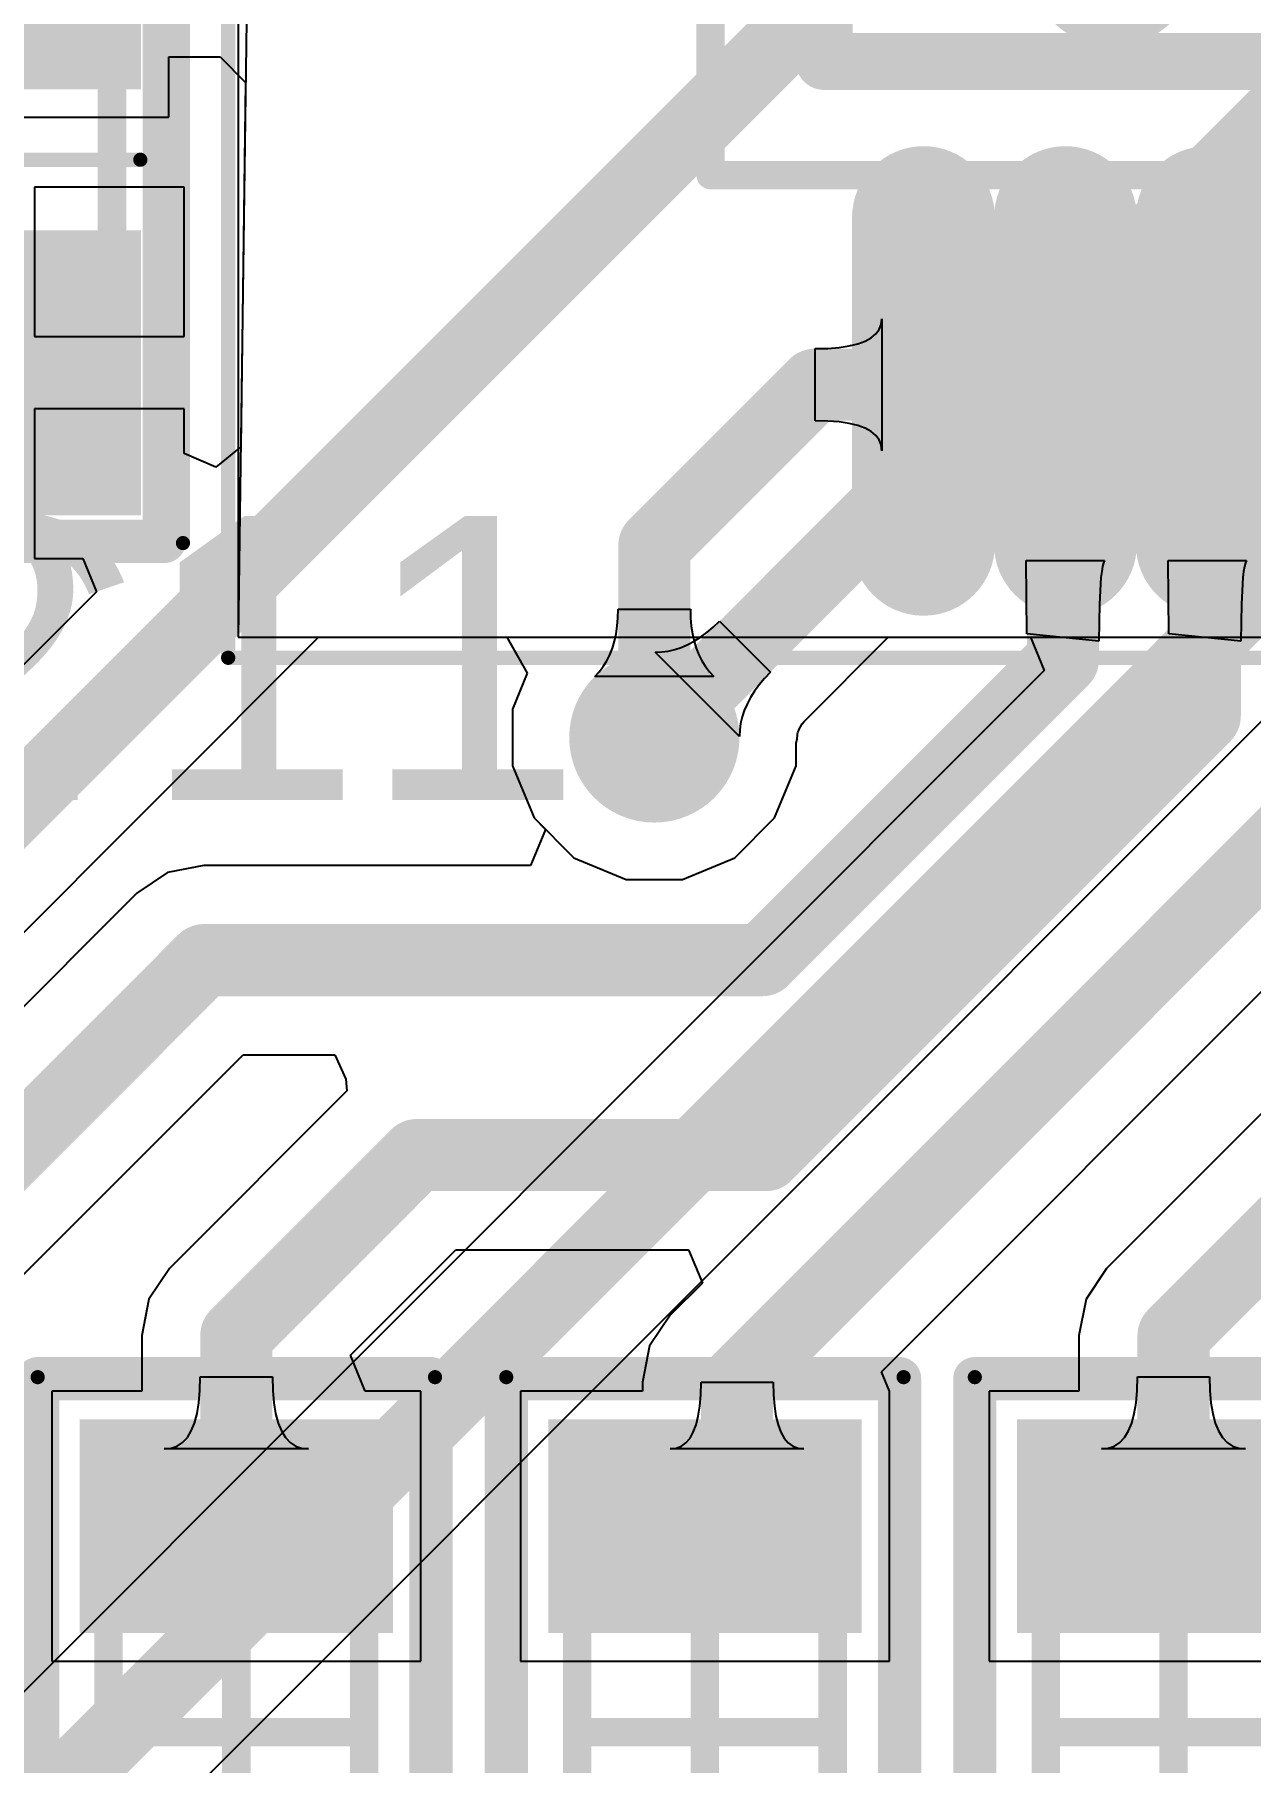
# Model space of a CAD drawing. Header units: inches. Extents: x 1.37 to 4.6, y 1.74 to 5.29.
# Drawn here: x 2.1317 to 2.3004, y 4.199 to 4.4386 of the extents above; entities that cross this region are included whole.
import ezdxf

# ---------------------------------------------------------------- set-up
doc = ezdxf.new("R2010")
doc.units = ezdxf.units.IN
doc.header["$MEASUREMENT"] = 0
for name, color, linetype in [('BottomLayer', 5, 'Continuous'), ('Mechanical13', 56, 'Continuous'), ('Mechanical15', 56, 'Continuous'), ('TopLayer', 1, 'Continuous'), ('TopOverlay', 2, 'Continuous'), ('TopPaste', 8, 'Continuous'), ('TopSolder', 216, 'Continuous'), ('ViaHoleLayer', 16, 'Continuous')]:
    doc.layers.add(name, color=color, linetype=linetype)
doc.styles.add('Arial', font='', dxfattribs={"height": 0.2})
doc.styles.get('Arial').set_extended_font_data('Arial')

# ---------------------------------------------------------------- blocks, each defined once
blk = doc.blocks.new('STM32F103C8T6_27')
at = {"layer": 'TopLayer'}
h = blk.add_hatch(color=1, dxfattribs=at)
edge = h.paths.add_edge_path()
edge.add_arc((0.0689, 0.1437), 0.00591, 180, 360)
edge.add_line((0.0748, 0.1437), (0.0748, 0.18898))
edge.add_arc((0.0689, 0.18898), 0.00591, 0, 180)
edge.add_line((0.06299, 0.18898), (0.06299, 0.1437))
h = blk.add_hatch(color=1, dxfattribs=at)
edge = h.paths.add_edge_path()
edge.add_arc((0.08858, 0.1437), 0.00591, 180, 360)
edge.add_line((0.09449, 0.1437), (0.09449, 0.18898))
edge.add_arc((0.08858, 0.18898), 0.00591, 0, 180)
edge.add_line((0.08268, 0.18898), (0.08268, 0.1437))
h = blk.add_hatch(color=1, dxfattribs=at)
edge = h.paths.add_edge_path()
edge.add_arc((0.10827, 0.1437), 0.00591, 180, 360)
edge.add_line((0.11417, 0.1437), (0.11417, 0.18898))
edge.add_arc((0.10827, 0.18898), 0.00591, 0, 180)
edge.add_line((0.10236, 0.18898), (0.10236, 0.1437))
at = {"layer": 'TopPaste'}
h = blk.add_hatch(color=8, dxfattribs=at)
edge = h.paths.add_edge_path()
edge.add_arc((0.0689, 0.1437), 0.00591, 180, 360)
edge.add_line((0.0748, 0.1437), (0.0748, 0.18898))
edge.add_arc((0.0689, 0.18898), 0.00591, 0, 180)
edge.add_line((0.06299, 0.18898), (0.06299, 0.1437))
h = blk.add_hatch(color=8, dxfattribs=at)
edge = h.paths.add_edge_path()
edge.add_arc((0.08858, 0.1437), 0.00591, 180, 360)
edge.add_line((0.09449, 0.1437), (0.09449, 0.18898))
edge.add_arc((0.08858, 0.18898), 0.00591, 0, 180)
edge.add_line((0.08268, 0.18898), (0.08268, 0.1437))
h = blk.add_hatch(color=8, dxfattribs=at)
edge = h.paths.add_edge_path()
edge.add_arc((0.10827, 0.1437), 0.00591, 180, 360)
edge.add_line((0.11417, 0.1437), (0.11417, 0.18898))
edge.add_arc((0.10827, 0.18898), 0.00591, 0, 180)
edge.add_line((0.10236, 0.18898), (0.10236, 0.1437))
at = {"layer": 'TopSolder'}
h = blk.add_hatch(color=216, dxfattribs=at)
edge = h.paths.add_edge_path()
edge.add_arc((0.0689, 0.1437), 0.00991, 180, 360)
edge.add_line((0.0788, 0.1437), (0.0788, 0.18898))
edge.add_arc((0.0689, 0.18898), 0.00991, 0, 180)
edge.add_line((0.05899, 0.18898), (0.05899, 0.1437))
h = blk.add_hatch(color=216, dxfattribs=at)
edge = h.paths.add_edge_path()
edge.add_arc((0.08858, 0.1437), 0.00991, 180, 360)
edge.add_line((0.09849, 0.1437), (0.09849, 0.18898))
edge.add_arc((0.08858, 0.18898), 0.00991, 0, 180)
edge.add_line((0.07868, 0.18898), (0.07868, 0.1437))
h = blk.add_hatch(color=216, dxfattribs=at)
edge = h.paths.add_edge_path()
edge.add_arc((0.10827, 0.1437), 0.00991, 180, 360)
edge.add_line((0.11817, 0.1437), (0.11817, 0.18898))
edge.add_arc((0.10827, 0.18898), 0.00991, 0, 180)
edge.add_line((0.09836, 0.18898), (0.09836, 0.1437))
at = {"layer": 'Mechanical13', "const_width": 0.00394}
for points in [[(0.1378, 0.1378), (-0.1378, 0.1378)], [(0.1378, 0.1378), (0.1378, -0.1378)]]:
    blk.add_lwpolyline(points, dxfattribs=at)
at = {"layer": 'Mechanical13', "const_width": 0.00197}
blk.add_lwpolyline([(0.13681, 0.1378, 1), (0.13878, 0.1378, 1)], format="xyb", close=True, dxfattribs=at)
blk.add_lwpolyline([(0.13681, 0.1378, 1), (0.13878, 0.1378, 1)], format="xyb", close=True, dxfattribs=at)
at = {"layer": 'Mechanical15', "const_width": 0.00197}
for points in [[(0.20472, 0.20472), (-0.20472, 0.20472)], [(0.20472, 0.20472), (0.20472, -0.20472)]]:
    blk.add_lwpolyline(points, dxfattribs=at)
at = {"layer": 'Mechanical15', "const_width": 0.000984}
blk.add_lwpolyline([(0.20423, 0.20472, 1), (0.20522, 0.20472, 1)], format="xyb", close=True, dxfattribs=at)
blk.add_lwpolyline([(0.20423, 0.20472, 1), (0.20522, 0.20472, 1)], format="xyb", close=True, dxfattribs=at)
at = {"layer": 'TopOverlay', "const_width": 0.00787}
for points in [[(0.12205, 0.12205), (-0.12205, 0.12205)], [(0.12205, 0.12205), (0.12205, -0.12205)]]:
    blk.add_lwpolyline(points, dxfattribs=at)
at = {"layer": 'TopOverlay', "const_width": 0.00394}
blk.add_lwpolyline([(0.12008, 0.12205, 1), (0.12402, 0.12205, 1)], format="xyb", close=True, dxfattribs=at)
blk.add_lwpolyline([(0.12008, 0.12205, 1), (0.12402, 0.12205, 1)], format="xyb", close=True, dxfattribs=at)
blk = doc.blocks.new('_________0603_72')
at = {"layer": 'TopLayer'}
for points in [[(-0.03937, -0.01772), (-0.03937, 0.01772), (-0.01772, 0.01772), (-0.01772, -0.01772)], [(0.01772, -0.01772), (0.01772, 0.01772), (0.03937, 0.01772), (0.03937, -0.01772)]]:
    blk.add_hatch(color=1, dxfattribs=at).paths.add_polyline_path(points)
at = {"layer": 'TopPaste'}
for points in [[(-0.03937, -0.01772), (-0.03937, 0.01772), (-0.01772, 0.01772), (-0.01772, -0.01772)], [(0.01772, -0.01772), (0.01772, 0.01772), (0.03937, 0.01772), (0.03937, -0.01772)]]:
    blk.add_hatch(color=8, dxfattribs=at).paths.add_polyline_path(points)
at = {"layer": 'TopSolder'}
for points in [[(-0.04337, -0.02172), (-0.04337, 0.02172), (-0.01372, 0.02172), (-0.01372, -0.02172)], [(0.01372, -0.02172), (0.01372, 0.02172), (0.04337, 0.02172), (0.04337, -0.02172)]]:
    blk.add_hatch(color=216, dxfattribs=at).paths.add_polyline_path(points)
at = {"layer": 'Mechanical13', "const_width": 0.00394}
for points in [[(-0.0315, 0.01772), (-0.0315, -0.01772)], [(-0.0315, 0.01772), (0.0315, 0.01772)], [(0.0315, 0.01772), (0.0315, -0.01772)], [(-0.0315, -0.01772), (0.0315, -0.01772)]]:
    blk.add_lwpolyline(points, dxfattribs=at)
at = {"layer": 'Mechanical13', "const_width": 0.00197}
for points in [[(-0.03248, 0.01772, 1), (-0.03051, 0.01772, 1)], [(-0.03248, 0.01772, 1), (-0.03051, 0.01772, 1)], [(0.03051, 0.01772, 1), (0.03248, 0.01772, 1)], [(0.03051, 0.01772, 1), (0.03248, 0.01772, 1)], [(-0.03248, -0.01772, 1), (-0.03051, -0.01772, 1)], [(-0.03248, -0.01772, 1), (-0.03051, -0.01772, 1)], [(0.03051, -0.01772, 1), (0.03248, -0.01772, 1)], [(0.03051, -0.01772, 1), (0.03248, -0.01772, 1)]]:
    blk.add_lwpolyline(points, format="xyb", close=True, dxfattribs=at)
at = {"layer": 'Mechanical15'}
for points, const_width in [([(-0.04921, 0.02756), (-0.04921, -0.02756)], 0.00197), ([(-0.04921, 0.02756), (0.04921, 0.02756)], 0.00197), ([(0.04921, 0.02756), (0.04921, -0.02756)], 0.00197), ([(0, 0.01772), (0, -0.01772)], 0.00394), ([(-0.01772, 0), (0.01772, 0)], 0.00394), ([(-0.04921, -0.02756), (0.04921, -0.02756)], 0.00197)]:
    blk.add_lwpolyline(points, dxfattribs=dict(at, const_width=const_width))
for points, const_width in [([(-0.0497, 0.02756, 1), (-0.04872, 0.02756, 1)], 0.000984), ([(-0.0497, 0.02756, 1), (-0.04872, 0.02756, 1)], 0.000984), ([(0.04872, 0.02756, 1), (0.0497, 0.02756, 1)], 0.000984), ([(0.04872, 0.02756, 1), (0.0497, 0.02756, 1)], 0.000984), ([(-0.00098, 0.01772, 1), (0.00098, 0.01772, 1)], 0.00197), ([(-0.0187, 0, 1), (-0.01673, 0, 1)], 0.00197), ([(0.01673, 0, 1), (0.0187, 0, 1)], 0.00197), ([(-0.00098, -0.01772, 1), (0.00098, -0.01772, 1)], 0.00197), ([(-0.0497, -0.02756, 1), (-0.04872, -0.02756, 1)], 0.000984), ([(-0.0497, -0.02756, 1), (-0.04872, -0.02756, 1)], 0.000984), ([(0.04872, -0.02756, 1), (0.0497, -0.02756, 1)], 0.000984), ([(0.04872, -0.02756, 1), (0.0497, -0.02756, 1)], 0.000984)]:
    blk.add_lwpolyline(points, format="xyb", close=True, dxfattribs=dict(at, const_width=const_width))
at = {"layer": 'TopOverlay', "const_width": 0.006}
for points in [[(-0.04921, 0.02756), (-0.04921, -0.027)], [(-0.04921, 0.02756), (0.049, 0.02756)], [(0.049, 0.02756), (0.049, -0.027)], [(-0.04921, -0.027), (0.049, -0.027)]]:
    blk.add_lwpolyline(points, dxfattribs=at)
at = {"layer": 'TopOverlay', "const_width": 0.003}
for points in [[(-0.05071, 0.02756, 1), (-0.04771, 0.02756, 1)], [(-0.05071, 0.02756, 1), (-0.04771, 0.02756, 1)], [(0.0475, 0.02756, 1), (0.0505, 0.02756, 1)], [(0.0475, 0.02756, 1), (0.0505, 0.02756, 1)], [(-0.05071, -0.027, 1), (-0.04771, -0.027, 1)], [(-0.05071, -0.027, 1), (-0.04771, -0.027, 1)], [(0.0475, -0.027, 1), (0.0505, -0.027, 1)], [(0.0475, -0.027, 1), (0.0505, -0.027, 1)]]:
    blk.add_lwpolyline(points, format="xyb", close=True, dxfattribs=at)
blk = doc.blocks.new('_________0603_87')
at = {"layer": 'TopLayer'}
for points in [[(-0.03937, -0.01772), (-0.03937, 0.01772), (-0.01772, 0.01772), (-0.01772, -0.01772)], [(0.01772, -0.01772), (0.01772, 0.01772), (0.03937, 0.01772), (0.03937, -0.01772)]]:
    blk.add_hatch(color=1, dxfattribs=at).paths.add_polyline_path(points)
at = {"layer": 'TopPaste'}
for points in [[(-0.03937, -0.01772), (-0.03937, 0.01772), (-0.01772, 0.01772), (-0.01772, -0.01772)], [(0.01772, -0.01772), (0.01772, 0.01772), (0.03937, 0.01772), (0.03937, -0.01772)]]:
    blk.add_hatch(color=8, dxfattribs=at).paths.add_polyline_path(points)
at = {"layer": 'TopSolder'}
for points in [[(-0.04337, -0.02172), (-0.04337, 0.02172), (-0.01372, 0.02172), (-0.01372, -0.02172)], [(0.01372, -0.02172), (0.01372, 0.02172), (0.04337, 0.02172), (0.04337, -0.02172)]]:
    blk.add_hatch(color=216, dxfattribs=at).paths.add_polyline_path(points)
at = {"layer": 'Mechanical13', "const_width": 0.00394}
for points in [[(-0.0315, 0.01772), (-0.0315, -0.01772)], [(-0.0315, 0.01772), (0.0315, 0.01772)], [(0.0315, 0.01772), (0.0315, -0.01772)], [(-0.0315, -0.01772), (0.0315, -0.01772)]]:
    blk.add_lwpolyline(points, dxfattribs=at)
at = {"layer": 'Mechanical13', "const_width": 0.00197}
for points in [[(-0.03248, 0.01772, 1), (-0.03051, 0.01772, 1)], [(-0.03248, 0.01772, 1), (-0.03051, 0.01772, 1)], [(0.03051, 0.01772, 1), (0.03248, 0.01772, 1)], [(0.03051, 0.01772, 1), (0.03248, 0.01772, 1)], [(-0.03248, -0.01772, 1), (-0.03051, -0.01772, 1)], [(-0.03248, -0.01772, 1), (-0.03051, -0.01772, 1)], [(0.03051, -0.01772, 1), (0.03248, -0.01772, 1)], [(0.03051, -0.01772, 1), (0.03248, -0.01772, 1)]]:
    blk.add_lwpolyline(points, format="xyb", close=True, dxfattribs=at)
at = {"layer": 'Mechanical15'}
for points, const_width in [([(-0.04921, 0.02756), (-0.04921, -0.02756)], 0.00197), ([(-0.04921, 0.02756), (0.04921, 0.02756)], 0.00197), ([(0.04921, 0.02756), (0.04921, -0.02756)], 0.00197), ([(0, 0.01772), (0, -0.01772)], 0.00394), ([(-0.01772, 0), (0.01772, 0)], 0.00394), ([(-0.04921, -0.02756), (0.04921, -0.02756)], 0.00197)]:
    blk.add_lwpolyline(points, dxfattribs=dict(at, const_width=const_width))
for points, const_width in [([(-0.0497, 0.02756, 1), (-0.04872, 0.02756, 1)], 0.000984), ([(-0.0497, 0.02756, 1), (-0.04872, 0.02756, 1)], 0.000984), ([(0.04872, 0.02756, 1), (0.0497, 0.02756, 1)], 0.000984), ([(0.04872, 0.02756, 1), (0.0497, 0.02756, 1)], 0.000984), ([(-0.00098, 0.01772, 1), (0.00098, 0.01772, 1)], 0.00197), ([(-0.0187, 0, 1), (-0.01673, 0, 1)], 0.00197), ([(0.01673, 0, 1), (0.0187, 0, 1)], 0.00197), ([(-0.00098, -0.01772, 1), (0.00098, -0.01772, 1)], 0.00197), ([(-0.0497, -0.02756, 1), (-0.04872, -0.02756, 1)], 0.000984), ([(-0.0497, -0.02756, 1), (-0.04872, -0.02756, 1)], 0.000984), ([(0.04872, -0.02756, 1), (0.0497, -0.02756, 1)], 0.000984), ([(0.04872, -0.02756, 1), (0.0497, -0.02756, 1)], 0.000984)]:
    blk.add_lwpolyline(points, format="xyb", close=True, dxfattribs=dict(at, const_width=const_width))
at = {"layer": 'TopOverlay', "const_width": 0.006}
for points in [[(-0.04921, 0.02756), (-0.04921, -0.027)], [(-0.04921, 0.02756), (0.049, 0.02756)], [(0.049, 0.02756), (0.049, -0.027)], [(-0.04921, -0.027), (0.049, -0.027)]]:
    blk.add_lwpolyline(points, dxfattribs=at)
at = {"layer": 'TopOverlay', "const_width": 0.003}
for points in [[(-0.05071, 0.02756, 1), (-0.04771, 0.02756, 1)], [(-0.05071, 0.02756, 1), (-0.04771, 0.02756, 1)], [(0.0475, 0.02756, 1), (0.0505, 0.02756, 1)], [(0.0475, 0.02756, 1), (0.0505, 0.02756, 1)], [(-0.05071, -0.027, 1), (-0.04771, -0.027, 1)], [(-0.05071, -0.027, 1), (-0.04771, -0.027, 1)], [(0.0475, -0.027, 1), (0.0505, -0.027, 1)], [(0.0475, -0.027, 1), (0.0505, -0.027, 1)]]:
    blk.add_lwpolyline(points, format="xyb", close=True, dxfattribs=at)
blk = doc.blocks.new('_________0603_90')
at = {"layer": 'TopLayer'}
for points in [[(-0.03937, -0.01772), (-0.03937, 0.01772), (-0.01772, 0.01772), (-0.01772, -0.01772)], [(0.01772, -0.01772), (0.01772, 0.01772), (0.03937, 0.01772), (0.03937, -0.01772)]]:
    blk.add_hatch(color=1, dxfattribs=at).paths.add_polyline_path(points)
at = {"layer": 'TopPaste'}
for points in [[(-0.03937, -0.01772), (-0.03937, 0.01772), (-0.01772, 0.01772), (-0.01772, -0.01772)], [(0.01772, -0.01772), (0.01772, 0.01772), (0.03937, 0.01772), (0.03937, -0.01772)]]:
    blk.add_hatch(color=8, dxfattribs=at).paths.add_polyline_path(points)
at = {"layer": 'TopSolder'}
for points in [[(-0.04337, -0.02172), (-0.04337, 0.02172), (-0.01372, 0.02172), (-0.01372, -0.02172)], [(0.01372, -0.02172), (0.01372, 0.02172), (0.04337, 0.02172), (0.04337, -0.02172)]]:
    blk.add_hatch(color=216, dxfattribs=at).paths.add_polyline_path(points)
at = {"layer": 'Mechanical13', "const_width": 0.00394}
for points in [[(-0.0315, 0.01772), (-0.0315, -0.01772)], [(-0.0315, 0.01772), (0.0315, 0.01772)], [(0.0315, 0.01772), (0.0315, -0.01772)], [(-0.0315, -0.01772), (0.0315, -0.01772)]]:
    blk.add_lwpolyline(points, dxfattribs=at)
at = {"layer": 'Mechanical13', "const_width": 0.00197}
for points in [[(-0.03248, 0.01772, 1), (-0.03051, 0.01772, 1)], [(-0.03248, 0.01772, 1), (-0.03051, 0.01772, 1)], [(0.03051, 0.01772, 1), (0.03248, 0.01772, 1)], [(0.03051, 0.01772, 1), (0.03248, 0.01772, 1)], [(-0.03248, -0.01772, 1), (-0.03051, -0.01772, 1)], [(-0.03248, -0.01772, 1), (-0.03051, -0.01772, 1)], [(0.03051, -0.01772, 1), (0.03248, -0.01772, 1)], [(0.03051, -0.01772, 1), (0.03248, -0.01772, 1)]]:
    blk.add_lwpolyline(points, format="xyb", close=True, dxfattribs=at)
at = {"layer": 'Mechanical15'}
for points, const_width in [([(-0.04921, 0.02756), (-0.04921, -0.02756)], 0.00197), ([(-0.04921, 0.02756), (0.04921, 0.02756)], 0.00197), ([(0.04921, 0.02756), (0.04921, -0.02756)], 0.00197), ([(0, 0.01772), (0, -0.01772)], 0.00394), ([(-0.01772, 0), (0.01772, 0)], 0.00394), ([(-0.04921, -0.02756), (0.04921, -0.02756)], 0.00197)]:
    blk.add_lwpolyline(points, dxfattribs=dict(at, const_width=const_width))
for points, const_width in [([(-0.0497, 0.02756, 1), (-0.04872, 0.02756, 1)], 0.000984), ([(-0.0497, 0.02756, 1), (-0.04872, 0.02756, 1)], 0.000984), ([(0.04872, 0.02756, 1), (0.0497, 0.02756, 1)], 0.000984), ([(0.04872, 0.02756, 1), (0.0497, 0.02756, 1)], 0.000984), ([(-0.00098, 0.01772, 1), (0.00098, 0.01772, 1)], 0.00197), ([(-0.0187, 0, 1), (-0.01673, 0, 1)], 0.00197), ([(0.01673, 0, 1), (0.0187, 0, 1)], 0.00197), ([(-0.00098, -0.01772, 1), (0.00098, -0.01772, 1)], 0.00197), ([(-0.0497, -0.02756, 1), (-0.04872, -0.02756, 1)], 0.000984), ([(-0.0497, -0.02756, 1), (-0.04872, -0.02756, 1)], 0.000984), ([(0.04872, -0.02756, 1), (0.0497, -0.02756, 1)], 0.000984), ([(0.04872, -0.02756, 1), (0.0497, -0.02756, 1)], 0.000984)]:
    blk.add_lwpolyline(points, format="xyb", close=True, dxfattribs=dict(at, const_width=const_width))
at = {"layer": 'TopOverlay', "const_width": 0.006}
for points in [[(-0.04921, 0.02756), (-0.04921, -0.027)], [(-0.04921, 0.02756), (0.049, 0.02756)], [(0.049, 0.02756), (0.049, -0.027)], [(-0.04921, -0.027), (0.049, -0.027)]]:
    blk.add_lwpolyline(points, dxfattribs=at)
at = {"layer": 'TopOverlay', "const_width": 0.003}
for points in [[(-0.05071, 0.02756, 1), (-0.04771, 0.02756, 1)], [(-0.05071, 0.02756, 1), (-0.04771, 0.02756, 1)], [(0.0475, 0.02756, 1), (0.0505, 0.02756, 1)], [(0.0475, 0.02756, 1), (0.0505, 0.02756, 1)], [(-0.05071, -0.027, 1), (-0.04771, -0.027, 1)], [(-0.05071, -0.027, 1), (-0.04771, -0.027, 1)], [(0.0475, -0.027, 1), (0.0505, -0.027, 1)], [(0.0475, -0.027, 1), (0.0505, -0.027, 1)]]:
    blk.add_lwpolyline(points, format="xyb", close=True, dxfattribs=at)
blk = doc.blocks.new('CAP_0603_177')
at = {"layer": 'TopLayer'}
for points in [[(-0.04728, 0.01875), (-0.01578, 0.01875), (-0.01578, -0.01275), (-0.04728, -0.01275)], [(0.01178, 0.01875), (0.04328, 0.01875), (0.04328, -0.01275), (0.01178, -0.01275)]]:
    blk.add_hatch(color=1, dxfattribs=at).paths.add_polyline_path(points)
at = {"layer": 'TopPaste'}
for points in [[(-0.04728, 0.01875), (-0.01578, 0.01875), (-0.01578, -0.01275), (-0.04728, -0.01275)], [(0.01178, 0.01875), (0.04328, 0.01875), (0.04328, -0.01275), (0.01178, -0.01275)]]:
    blk.add_hatch(color=8, dxfattribs=at).paths.add_polyline_path(points)
at = {"layer": 'TopSolder'}
for points in [[(-0.05128, 0.02275), (-0.01178, 0.02275), (-0.01178, -0.01675), (-0.05128, -0.01675)], [(0.00778, 0.02275), (0.04728, 0.02275), (0.04728, -0.01675), (0.00778, -0.01675)]]:
    blk.add_hatch(color=216, dxfattribs=at).paths.add_polyline_path(points)
at = {"layer": 'Mechanical13', "const_width": 0.00394}
for points in [[(-0.0335, 0.01875), (0.0295, 0.01875)], [(-0.0335, 0.01875), (-0.0335, -0.01275)], [(0.0295, 0.01875), (0.0295, -0.01275)], [(-0.0335, -0.01275), (0.0295, -0.01275)]]:
    blk.add_lwpolyline(points, dxfattribs=at)
at = {"layer": 'Mechanical13', "const_width": 0.00197}
for points in [[(-0.03448, 0.01875, 1), (-0.03251, 0.01875, 1)], [(-0.03448, 0.01875, 1), (-0.03251, 0.01875, 1)], [(0.02851, 0.01875, 1), (0.03048, 0.01875, 1)], [(0.02851, 0.01875, 1), (0.03048, 0.01875, 1)], [(-0.03448, -0.01275, 1), (-0.03251, -0.01275, 1)], [(-0.03448, -0.01275, 1), (-0.03251, -0.01275, 1)], [(0.02851, -0.01275, 1), (0.03048, -0.01275, 1)], [(0.02851, -0.01275, 1), (0.03048, -0.01275, 1)]]:
    blk.add_lwpolyline(points, format="xyb", close=True, dxfattribs=at)
at = {"layer": 'Mechanical15', "const_width": 0.00197}
for points in [[(-0.05515, 0.02859), (0.05115, 0.02859)], [(-0.05515, 0.02859), (-0.05515, -0.02259)], [(0.05115, 0.02859), (0.05115, -0.02259)], [(-0.002, 0.02269), (-0.002, -0.01668)], [(-0.02168, 0.003), (0.01768, 0.003)], [(-0.05515, -0.02259), (0.05115, -0.02259)]]:
    blk.add_lwpolyline(points, dxfattribs=at)
at = {"layer": 'Mechanical15', "const_width": 0.000984}
for points in [[(-0.05564, 0.02859, 1), (-0.05466, 0.02859, 1)], [(-0.05564, 0.02859, 1), (-0.05466, 0.02859, 1)], [(0.05066, 0.02859, 1), (0.05164, 0.02859, 1)], [(0.05066, 0.02859, 1), (0.05164, 0.02859, 1)], [(-0.00249, 0.02269, 1), (-0.00151, 0.02269, 1)], [(-0.02218, 0.003, 1), (-0.02119, 0.003, 1)], [(0.01719, 0.003, 1), (0.01818, 0.003, 1)], [(-0.00249, -0.01668, 1), (-0.00151, -0.01668, 1)], [(-0.05564, -0.02259, 1), (-0.05466, -0.02259, 1)], [(-0.05564, -0.02259, 1), (-0.05466, -0.02259, 1)], [(0.05066, -0.02259, 1), (0.05164, -0.02259, 1)], [(0.05066, -0.02259, 1), (0.05164, -0.02259, 1)]]:
    blk.add_lwpolyline(points, format="xyb", close=True, dxfattribs=at)
at = {"layer": 'TopOverlay', "const_width": 0.006}
for points in [[(-0.05492, 0.026), (-0.048, 0.026)], [(-0.05492, 0.026), (-0.05492, -0.02)], [(-0.048, 0.026), (0.051, 0.026)], [(0.051, 0.026), (0.051, -0.02)], [(-0.05492, -0.02), (0.051, -0.02)]]:
    blk.add_lwpolyline(points, dxfattribs=at)
at = {"layer": 'TopOverlay', "const_width": 0.003}
for points in [[(-0.05642, 0.026, 1), (-0.05342, 0.026, 1)], [(-0.05642, 0.026, 1), (-0.05342, 0.026, 1)], [(-0.0495, 0.026, 1), (-0.0465, 0.026, 1)], [(-0.0495, 0.026, 1), (-0.0465, 0.026, 1)], [(0.0495, 0.026, 1), (0.0525, 0.026, 1)], [(0.0495, 0.026, 1), (0.0525, 0.026, 1)], [(-0.05642, -0.02, 1), (-0.05342, -0.02, 1)], [(-0.05642, -0.02, 1), (-0.05342, -0.02, 1)], [(0.0495, -0.02, 1), (0.0525, -0.02, 1)], [(0.0495, -0.02, 1), (0.0525, -0.02, 1)]]:
    blk.add_lwpolyline(points, format="xyb", close=True, dxfattribs=at)

msp = doc.modelspace()

# ---------------------------------------------------------------- hatches: boundary and pattern name
at = {"layer": 'BottomLayer'}
h = msp.add_hatch(color=5, dxfattribs=at)
edge = h.paths.add_edge_path()
edge.add_arc((2.28125, 4.44875), 0.01181, 0, 360)
h = msp.add_hatch(color=5, dxfattribs=at)
edge = h.paths.add_edge_path()
edge.add_arc((2.21772, 4.34111), 0.01181, 0, 360)
at = {"layer": 'TopLayer'}
h = msp.add_hatch(color=1, dxfattribs=at)
edge = h.paths.add_edge_path()
edge.add_arc((2.28125, 4.44875), 0.01181, 0, 360)
h = msp.add_hatch(color=1, dxfattribs=at)
edge = h.paths.add_edge_path()
edge.add_arc((2.21772, 4.34111), 0.01181, 0, 360)
at = {"layer": 'ViaHoleLayer'}
h = msp.add_hatch(color=16, dxfattribs=at)
edge = h.paths.add_edge_path()
edge.add_arc((2.21772, 4.34111), 0.00591, 0, 360)

# ---------------------------------------------------------------- linework, layer by layer
at = {"layer": 'BottomLayer'}
for p, q in [((2.16, 4.755), (2.16, 4.355)), ((2.16, 4.63144), (2.16, 4.355)), ((2.22413, 4.355), (2.22501, 4.35565)), ((2.22501, 4.35565), (2.22589, 4.35639)), ((2.22589, 4.35639), (2.22676, 4.35722)), ((2.22676, 4.35722), (2.23383, 4.35015)), ((1.87928, 3.92072), (2.31356, 4.355)), ((2.16, 4.355), (2.565, 4.355)), ((2.16, 4.355), (2.19724, 4.355)), ((2.19724, 4.355), (2.20009, 4.35)), ((2.21783, 4.35292), (2.21875, 4.35295)), ((2.22953, 4.34122), (2.21783, 4.35292)), ((2.21875, 4.35295), (2.21965, 4.35307)), ((2.21965, 4.35307), (2.22056, 4.35328)), ((2.22056, 4.35328), (2.22146, 4.35358)), ((2.22146, 4.35358), (2.22235, 4.35397)), ((2.22235, 4.35397), (2.22324, 4.35444)), ((2.22324, 4.35444), (2.22413, 4.355)), ((2.2385, 4.34333), (2.25017, 4.355)), ((2.25017, 4.355), (2.2699, 4.355)), ((2.2699, 4.355), (2.27182, 4.35038)), ((2.27182, 4.35038), (1.86456, 3.94313)), ((2.20009, 4.35), (2.19803, 4.34502)), ((2.23226, 4.3484), (2.23161, 4.34752)), ((2.233, 4.34928), (2.23226, 4.3484)), ((2.23383, 4.35015), (2.233, 4.34928)), ((2.23058, 4.34574), (2.23019, 4.34485)), ((2.23105, 4.34663), (2.23058, 4.34574)), ((2.23161, 4.34752), (2.23105, 4.34663)), ((2.19803, 4.34502), (2.19803, 4.33719)), ((2.22989, 4.34395), (2.22968, 4.34304)), ((2.23019, 4.34485), (2.22989, 4.34395)), ((2.23824, 4.34298), (2.2385, 4.34333)), ((2.22956, 4.34214), (2.22953, 4.34122)), ((2.22968, 4.34304), (2.22956, 4.34214)), ((2.2374, 4.3403), (2.23755, 4.34092)), ((2.23755, 4.34092), (2.23757, 4.34145)), ((2.23757, 4.34145), (2.23759, 4.34159)), ((2.23759, 4.34159), (2.23763, 4.34177)), ((2.23763, 4.34177), (2.2377, 4.34199)), ((2.2377, 4.34199), (2.23782, 4.34226)), ((2.23782, 4.34226), (2.23799, 4.34259)), ((2.23799, 4.34259), (2.23824, 4.34298)), ((2.2374, 4.33719), (2.2374, 4.3403)), ((2.19803, 4.33719), (2.20103, 4.32995)), ((2.2344, 4.32995), (2.2374, 4.33719)), ((2.20103, 4.32995), (2.20656, 4.32442)), ((2.22887, 4.32442), (2.2344, 4.32995)), ((2.20656, 4.32442), (2.2138, 4.32142)), ((2.22163, 4.32142), (2.22887, 4.32442)), ((2.2138, 4.32142), (2.22163, 4.32142))]:
    msp.add_line(p, q, dxfattribs=at)
at = {"layer": 'BottomLayer', "const_width": 0.01}
for points in [[(2.21772, 4.34111), (2.31, 4.43339)], [(1.87, 3.93), (2.33, 4.39)]]:
    msp.add_lwpolyline(points, dxfattribs=at)
at = {"layer": 'BottomLayer', "const_width": 0.005}
msp.add_lwpolyline([(2.21522, 4.34111, 1), (2.22022, 4.34111, 1)], format="xyb", close=True, dxfattribs=at)
at = {"layer": 'TopLayer'}
for p, q in [((2.16532, 4.75442), (2.16, 4.355)), ((2.15036, 4.42711), (2.15036, 4.43547)), ((2.15036, 4.43547), (2.15751, 4.43547)), ((2.15751, 4.43547), (2.16102, 4.43191)), ((2.16102, 4.43191), (2.16035, 4.38138)), ((2.10312, 4.42711), (2.15036, 4.42711)), ((2.15249, 4.41742), (2.13174, 4.41742)), ((2.13174, 4.41742), (2.13174, 4.39668)), ((2.15249, 4.39668), (2.15249, 4.41742)), ((2.24919, 4.39837), (2.24928, 4.39916)), ((2.24928, 4.39916), (2.24928, 4.38086)), ((2.13174, 4.39668), (2.15249, 4.39668)), ((2.24594, 4.39567), (2.24696, 4.39605)), ((2.24696, 4.39605), (2.2478, 4.3965)), ((2.2478, 4.3965), (2.24844, 4.39704)), ((2.24844, 4.39704), (2.24891, 4.39767)), ((2.24891, 4.39767), (2.24919, 4.39837)), ((2.24001, 4.39501), (2.24177, 4.39505)), ((2.24001, 4.38501), (2.24001, 4.39501)), ((2.24177, 4.39505), (2.24335, 4.39518)), ((2.24335, 4.39518), (2.24474, 4.39538)), ((2.24474, 4.39538), (2.24594, 4.39567)), ((2.15249, 4.38668), (2.13174, 4.38668)), ((2.13174, 4.38668), (2.13174, 4.36593)), ((2.15249, 4.38045), (2.15249, 4.38668)), ((2.24177, 4.38497), (2.24001, 4.38501)), ((2.24335, 4.38484), (2.24177, 4.38497)), ((2.24474, 4.38464), (2.24335, 4.38484)), ((2.24594, 4.38435), (2.24474, 4.38464)), ((2.24696, 4.38397), (2.24594, 4.38435)), ((2.2478, 4.38352), (2.24696, 4.38397)), ((2.24844, 4.38298), (2.2478, 4.38352)), ((2.24891, 4.38235), (2.24844, 4.38298)), ((2.24919, 4.38165), (2.24891, 4.38235)), ((2.24928, 4.38086), (2.24919, 4.38165)), ((2.15689, 4.37856), (2.15249, 4.38045)), ((2.16035, 4.38138), (2.15689, 4.37856)), ((2.13174, 4.36593), (2.13842, 4.36593)), ((2.13842, 4.36593), (2.14033, 4.36131)), ((2.2694, 4.35548), (2.26929, 4.36563)), ((2.26929, 4.36563), (2.28019, 4.36563)), ((2.28004, 4.36531), (2.27991, 4.3648)), ((2.28019, 4.36563), (2.28004, 4.36531)), ((2.28908, 4.35548), (2.28898, 4.36563)), ((2.28898, 4.36563), (2.29988, 4.36563)), ((2.29973, 4.36531), (2.29959, 4.3648)), ((2.29988, 4.36563), (2.29973, 4.36531)), ((2.27968, 4.36327), (2.27947, 4.35965)), ((2.27979, 4.36412), (2.27968, 4.36327)), ((2.27991, 4.3648), (2.27979, 4.36412)), ((2.29937, 4.36327), (2.29915, 4.35965)), ((2.29947, 4.36412), (2.29937, 4.36327)), ((2.29959, 4.3648), (2.29947, 4.36412)), ((2.14033, 4.36131), (2.08483, 4.30581)), ((2.21258, 4.35655), (2.21268, 4.35769)), ((2.21268, 4.35769), (2.21272, 4.35889)), ((2.21272, 4.35889), (2.22272, 4.35889)), ((2.22272, 4.35889), (2.22275, 4.35769)), ((2.22275, 4.35769), (2.22285, 4.35655)), ((2.27947, 4.35965), (2.2794, 4.35444)), ((2.29915, 4.35965), (2.29908, 4.35444)), ((2.21219, 4.35444), (2.21242, 4.35547)), ((2.21242, 4.35547), (2.21258, 4.35655)), ((2.22285, 4.35655), (2.22301, 4.35547)), ((2.22301, 4.35547), (2.22324, 4.35444)), ((2.2794, 4.35444), (2.2694, 4.35548)), ((2.29908, 4.35444), (2.28908, 4.35548)), ((2.09955, 4.2834), (2.17115, 4.355)), ((2.16, 4.355), (2.565, 4.355)), ((2.17115, 4.355), (2.19716, 4.355)), ((2.19716, 4.355), (2.19729, 4.35491)), ((2.19729, 4.35491), (2.20009, 4.35)), ((2.21154, 4.35257), (2.2119, 4.35348)), ((2.2119, 4.35348), (2.21219, 4.35444)), ((2.22324, 4.35444), (2.22353, 4.35348)), ((2.22353, 4.35348), (2.22389, 4.35257)), ((2.21007, 4.35021), (2.21062, 4.35094)), ((2.21062, 4.35094), (2.21111, 4.35173)), ((2.21111, 4.35173), (2.21154, 4.35257)), ((2.22389, 4.35257), (2.22432, 4.35173)), ((2.22432, 4.35173), (2.22481, 4.35094)), ((2.22481, 4.35094), (2.22536, 4.35021)), ((2.20009, 4.35), (2.19803, 4.34502)), ((2.20945, 4.34954), (2.21007, 4.35021)), ((2.22598, 4.34954), (2.20945, 4.34954)), ((2.22536, 4.35021), (2.22598, 4.34954)), ((2.19803, 4.34502), (2.19803, 4.33719)), ((2.19803, 4.33719), (2.20103, 4.32995)), ((2.20103, 4.32995), (2.20262, 4.32836)), ((2.20262, 4.32836), (2.20055, 4.32336)), ((2.15021, 4.32236), (2.14595, 4.31951)), ((2.15523, 4.32336), (2.15021, 4.32236)), ((2.20055, 4.32336), (2.15523, 4.32336)), ((2.14595, 4.31951), (2.08743, 4.261)), ((2.24921, 4.25316), (2.31605, 4.32001)), ((2.32067, 4.3077), (2.28046, 4.26749)), ((2.11848, 4.25492), (2.16067, 4.29711)), ((2.16067, 4.29711), (2.17338, 4.29711)), ((2.17338, 4.29711), (2.17491, 4.29371)), ((2.17491, 4.29371), (2.17508, 4.29211)), ((2.17508, 4.29211), (2.15046, 4.26749)), ((2.17555, 4.25545), (2.19018, 4.27008)), ((2.19018, 4.27008), (2.22247, 4.27008)), ((2.22247, 4.27008), (2.22438, 4.26546)), ((2.15046, 4.26749), (2.14762, 4.26323)), ((2.28046, 4.26749), (2.27762, 4.26323)), ((2.22438, 4.26546), (2.21992, 4.261)), ((2.14762, 4.26323), (2.14662, 4.2582)), ((2.27762, 4.26323), (2.27662, 4.2582)), ((2.21992, 4.261), (2.21707, 4.25674)), ((2.14662, 4.2582), (2.14662, 4.25045)), ((2.27662, 4.2582), (2.27662, 4.25045)), ((2.17762, 4.25045), (2.17555, 4.25545)), ((2.21707, 4.25674), (2.21607, 4.25172)), ((2.15469, 4.25055), (2.15474, 4.25245)), ((2.15474, 4.25245), (2.16474, 4.25245)), ((2.16474, 4.25245), (2.16479, 4.25055)), ((2.25033, 4.25045), (2.24921, 4.25316)), ((2.28469, 4.25055), (2.28474, 4.25245)), ((2.28474, 4.25245), (2.29474, 4.25245)), ((2.29474, 4.25245), (2.29479, 4.25055)), ((2.14662, 4.25045), (2.13415, 4.25045)), ((2.13415, 4.25045), (2.13415, 4.21305)), ((2.15454, 4.24885), (2.15469, 4.25055)), ((2.16479, 4.25055), (2.16494, 4.24885)), ((2.18533, 4.25045), (2.17762, 4.25045)), ((2.18533, 4.21305), (2.18533, 4.25045)), ((2.21607, 4.25045), (2.19915, 4.25045)), ((2.19915, 4.25045), (2.19915, 4.21305)), ((2.21607, 4.25172), (2.21607, 4.25045)), ((2.22403, 4.24838), (2.22416, 4.24996)), ((2.22416, 4.24996), (2.2242, 4.25172)), ((2.2242, 4.25172), (2.2342, 4.25172)), ((2.2342, 4.25172), (2.23424, 4.24996)), ((2.23424, 4.24996), (2.23437, 4.24838)), ((2.25033, 4.21305), (2.25033, 4.25045)), ((2.25033, 4.25045), (2.25033, 4.25045)), ((2.27662, 4.25045), (2.26415, 4.25045)), ((2.26415, 4.25045), (2.26415, 4.21305)), ((2.28454, 4.24885), (2.28469, 4.25055)), ((2.29479, 4.25055), (2.29494, 4.24885)), ((2.15429, 4.24735), (2.15454, 4.24885)), ((2.16494, 4.24885), (2.16519, 4.24735)), ((2.22382, 4.24699), (2.22403, 4.24838)), ((2.23437, 4.24838), (2.23458, 4.24699)), ((2.28429, 4.24735), (2.28454, 4.24885)), ((2.29494, 4.24885), (2.29519, 4.24735)), ((2.15349, 4.24495), (2.15394, 4.24605)), ((2.15394, 4.24605), (2.15429, 4.24735)), ((2.16519, 4.24735), (2.16554, 4.24605)), ((2.16554, 4.24605), (2.16599, 4.24495)), ((2.22313, 4.24477), (2.22352, 4.24579)), ((2.22352, 4.24579), (2.22382, 4.24699)), ((2.23458, 4.24699), (2.23488, 4.24579)), ((2.23488, 4.24579), (2.23527, 4.24477)), ((2.28349, 4.24495), (2.28394, 4.24605)), ((2.28394, 4.24605), (2.28429, 4.24735)), ((2.29519, 4.24735), (2.29554, 4.24605)), ((2.29554, 4.24605), (2.29599, 4.24495)), ((2.15069, 4.24255), (2.15154, 4.24285)), ((2.15154, 4.24285), (2.15229, 4.24335)), ((2.15229, 4.24335), (2.15294, 4.24405)), ((2.15294, 4.24405), (2.15349, 4.24495)), ((2.16599, 4.24495), (2.16654, 4.24405)), ((2.16654, 4.24405), (2.16719, 4.24335)), ((2.16719, 4.24335), (2.16794, 4.24285)), ((2.16794, 4.24285), (2.16879, 4.24255)), ((2.22075, 4.24255), (2.22147, 4.24282)), ((2.22147, 4.24282), (2.22211, 4.24329)), ((2.22211, 4.24329), (2.22267, 4.24394)), ((2.22267, 4.24394), (2.22313, 4.24477)), ((2.23527, 4.24477), (2.23573, 4.24394)), ((2.23573, 4.24394), (2.23629, 4.24329)), ((2.23629, 4.24329), (2.23693, 4.24282)), ((2.23693, 4.24282), (2.23765, 4.24255)), ((2.28069, 4.24255), (2.28154, 4.24285)), ((2.28154, 4.24285), (2.28229, 4.24335)), ((2.28229, 4.24335), (2.28294, 4.24405)), ((2.28294, 4.24405), (2.28349, 4.24495)), ((2.29599, 4.24495), (2.29654, 4.24405)), ((2.29654, 4.24405), (2.29719, 4.24335)), ((2.29719, 4.24335), (2.29794, 4.24285)), ((2.29794, 4.24285), (2.29879, 4.24255)), ((2.14974, 4.24245), (2.15069, 4.24255)), ((2.16974, 4.24245), (2.14974, 4.24245)), ((2.16879, 4.24255), (2.16974, 4.24245)), ((2.21994, 4.24245), (2.22075, 4.24255)), ((2.23846, 4.24245), (2.21994, 4.24245)), ((2.23765, 4.24255), (2.23846, 4.24245)), ((2.27974, 4.24245), (2.28069, 4.24255)), ((2.29974, 4.24245), (2.27974, 4.24245)), ((2.29879, 4.24255), (2.29974, 4.24245)), ((2.13415, 4.21305), (2.18533, 4.21305)), ((2.19915, 4.21305), (2.25033, 4.21305)), ((2.26415, 4.21305), (2.31533, 4.21305))]:
    msp.add_line(p, q, dxfattribs=at)
at = {"layer": 'TopLayer', "const_width": 0.01}
for points in [[(2.09027, 4.29268), (2.42335, 4.62576)], [(2.21772, 4.36772), (2.24001, 4.39001)], [(2.24001, 4.39001), (2.25454, 4.39001)], [(2.25454, 4.39001), (2.25506, 4.39053)], [(2.2744, 4.39018), (2.27474, 4.39053)], [(2.2744, 4.35191), (2.2744, 4.39018)], [(2.29408, 4.39018), (2.29443, 4.39053)], [(2.29408, 4.34408), (2.29408, 4.39018)], [(2.21772, 4.34111), (2.21772, 4.36772)], [(2.23272, 4.31023), (2.2744, 4.35191)], [(2.2332, 4.2832), (2.29408, 4.34408)], [(2.2292, 4.25172), (2.31392, 4.33644)], [(2.09672, 4.25172), (2.15523, 4.31023)], [(2.15523, 4.31023), (2.23272, 4.31023)], [(2.28974, 4.2582), (2.3338, 4.30226)], [(2.15974, 4.2582), (2.18474, 4.2832)], [(2.18474, 4.2832), (2.2332, 4.2832)], [(2.15974, 4.23175), (2.15974, 4.2582)], [(2.28974, 4.23175), (2.28974, 4.2582)], [(2.2292, 4.2362), (2.2292, 4.25172)], [(2.22474, 4.23175), (2.2292, 4.2362)]]:
    msp.add_lwpolyline(points, dxfattribs=at)
at = {"layer": 'TopLayer', "const_width": 0.005}
for points in [[(2.23751, 4.39001, 1), (2.24251, 4.39001, 1)], [(2.23751, 4.39001, 1), (2.24251, 4.39001, 1)], [(2.25204, 4.39001, 1), (2.25704, 4.39001, 1)], [(2.25204, 4.39001, 1), (2.25704, 4.39001, 1)], [(2.25256, 4.39053, 1), (2.25756, 4.39053, 1)], [(2.2719, 4.39018, 1), (2.2769, 4.39018, 1)], [(2.2719, 4.39018, 1), (2.2769, 4.39018, 1)], [(2.27224, 4.39053, 1), (2.27724, 4.39053, 1)], [(2.29158, 4.39018, 1), (2.29658, 4.39018, 1)], [(2.29158, 4.39018, 1), (2.29658, 4.39018, 1)], [(2.29193, 4.39053, 1), (2.29693, 4.39053, 1)], [(2.21522, 4.36772, 1), (2.22022, 4.36772, 1)], [(2.21522, 4.36772, 1), (2.22022, 4.36772, 1)], [(2.2719, 4.35191, 1), (2.2769, 4.35191, 1)], [(2.2719, 4.35191, 1), (2.2769, 4.35191, 1)], [(2.29158, 4.34408, 1), (2.29658, 4.34408, 1)], [(2.29158, 4.34408, 1), (2.29658, 4.34408, 1)], [(2.21522, 4.34111, 1), (2.22022, 4.34111, 1)], [(2.15273, 4.31023, 1), (2.15773, 4.31023, 1)], [(2.15273, 4.31023, 1), (2.15773, 4.31023, 1)], [(2.23022, 4.31023, 1), (2.23522, 4.31023, 1)], [(2.23022, 4.31023, 1), (2.23522, 4.31023, 1)], [(2.18224, 4.2832, 1), (2.18724, 4.2832, 1)], [(2.18224, 4.2832, 1), (2.18724, 4.2832, 1)], [(2.2307, 4.2832, 1), (2.2357, 4.2832, 1)], [(2.2307, 4.2832, 1), (2.2357, 4.2832, 1)], [(2.15724, 4.2582, 1), (2.16224, 4.2582, 1)], [(2.15724, 4.2582, 1), (2.16224, 4.2582, 1)], [(2.28724, 4.2582, 1), (2.29224, 4.2582, 1)], [(2.28724, 4.2582, 1), (2.29224, 4.2582, 1)], [(2.2267, 4.25172, 1), (2.2317, 4.25172, 1)], [(2.2267, 4.25172, 1), (2.2317, 4.25172, 1)], [(2.2267, 4.2362, 1), (2.2317, 4.2362, 1)], [(2.2267, 4.2362, 1), (2.2317, 4.2362, 1)], [(2.15724, 4.23175, 1), (2.16224, 4.23175, 1)], [(2.22224, 4.23175, 1), (2.22724, 4.23175, 1)], [(2.28724, 4.23175, 1), (2.29224, 4.23175, 1)]]:
    msp.add_lwpolyline(points, format="xyb", close=True, dxfattribs=at)

# ---------------------------------------------------------------- block references
for name, p, rotation in [('STM32F103C8T6_27', (2.36333, 4.55687), 180), ('CAP_0603_177', (2.12974, 4.4232), 90), ('_________0603_90', (2.15974, 4.2032), 90), ('_________0603_87', (2.22474, 4.2032), 90), ('_________0603_72', (2.28974, 4.2032), 90)]:
    msp.add_blockref(name, p, dxfattribs=dict(rotation=rotation))

# ---------------------------------------------------------------- texts
at = {"layer": 'TopOverlay', "style": 'Arial'}
for s, p in [('C12', (2.03959, 4.33242)), ('C11', (2.10689, 4.33242))]:
    msp.add_text(s, height=0.03937, dxfattribs=at).set_placement(p)

doc.saveas('drawing.dxf')
